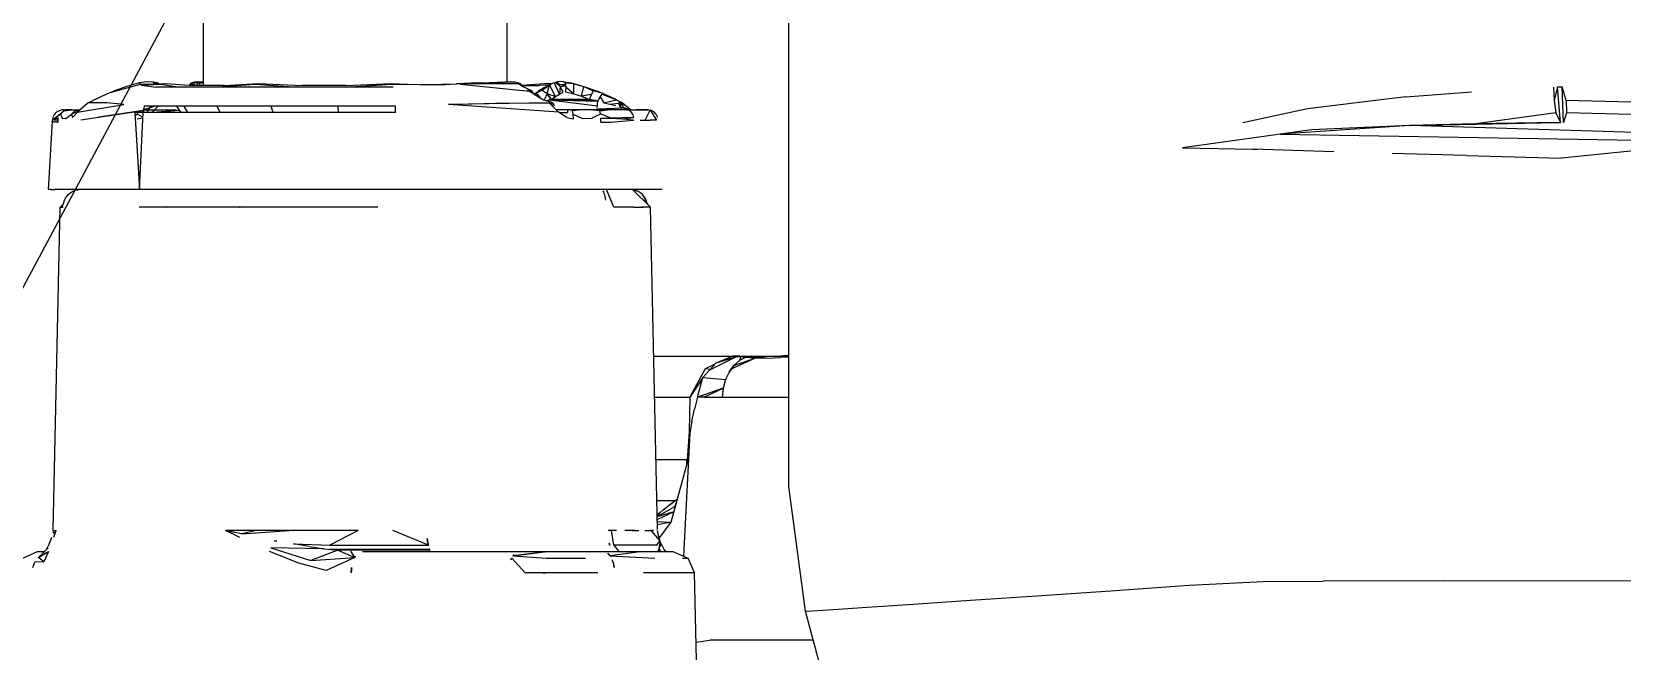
# Model space of a CAD drawing. Header units: millimetres. Extents: x -57554 to 16546, y 2142 to 98430.
# Drawn here: x -45902.6 to -45682.9, y 25183.7 to 25269.2 of the extents above; entities that cross this region are included whole.
import ezdxf

# ---------------------------------------------------------------- set-up
doc = ezdxf.new("R2010")
doc.units = ezdxf.units.MM
doc.layers.add('S-Z2-A_TEXTUAL_ANNOTATION', color=7, linetype='Continuous')

msp = doc.modelspace()

# ---------------------------------------------------------------- linework, layer by layer
at = {"color": 2, "linetype": 'Continuous'}
for p, q in [((-45798.02, 25254.65), (-45798.02, 25308.24)), ((-45878.9, 25261.81), (-45878.9, 25299.45)), ((-45836.94, 25262.33), (-45836.94, 25299.45)), ((-45891.79, 25260.82), (-45887.6, 25262)), ((-45889.47, 25261.67), (-45890.84, 25261.2)), ((-45887.77, 25262.17), (-45889.47, 25261.67)), ((-45886.7, 25262.33), (-45887.77, 25262.17)), ((-45887.6, 25262), (-45887.77, 25262.17)), ((-45887.61, 25262), (-45887.77, 25262.17)), ((-45887.61, 25262), (-45884.05, 25262.09)), ((-45887.61, 25262), (-45887.44, 25261.83)), ((-45887.44, 25261.83), (-45887.6, 25262)), ((-45887.44, 25261.83), (-45884.83, 25262)), ((-45887.44, 25261.83), (-45885.5, 25261.57)), ((-45886.7, 25262.33), (-45886.24, 25262.37)), ((-45886.24, 25262.37), (-45885.79, 25262.3)), ((-45885.79, 25262.3), (-45885.36, 25262.13)), ((-45885.74, 25262.05), (-45885.79, 25262.3)), ((-45885.75, 25262.08), (-45885.36, 25262.13)), ((-45885.36, 25262.13), (-45885.75, 25262.08)), ((-45885.5, 25262.19), (-45885.4, 25262.21)), ((-45852.69, 25261.57), (-45885.5, 25261.57)), ((-45885.09, 25262.06), (-45885.4, 25262.21)), ((-45885.4, 25262.21), (-45885.36, 25262.13)), ((-45884.83, 25262), (-45882.14, 25261.57)), ((-45884.05, 25262.09), (-45880.22, 25261.81)), ((-45880.65, 25262.11), (-45880.87, 25261.86)), ((-45880.01, 25262.33), (-45880.65, 25262.11)), ((-45880.65, 25262.11), (-45880.45, 25262.04)), ((-45880.63, 25261.84), (-45880.45, 25262.04)), ((-45880.55, 25261.84), (-45880.08, 25262.13)), ((-45880.45, 25262.04), (-45880.21, 25262.05)), ((-45880.45, 25262.04), (-45880.22, 25262.04)), ((-45876.03, 25261.81), (-45880.22, 25261.81)), ((-45879.58, 25262.21), (-45880.08, 25262.13)), ((-45880.01, 25262.33), (-45879.73, 25262.37)), ((-45879.97, 25261.81), (-45879.58, 25262.21)), ((-45879.73, 25262.37), (-45878.9, 25262.33)), ((-45879.73, 25262.37), (-45879.45, 25262.3)), ((-45879.58, 25262.21), (-45879.2, 25262.13)), ((-45879.3, 25262.21), (-45879.58, 25262.21)), ((-45879.58, 25262.21), (-45879.41, 25261.91)), ((-45879.3, 25262.21), (-45879.45, 25262.3)), ((-45879.45, 25262.3), (-45879.3, 25262.2)), ((-45879.45, 25262.3), (-45878.9, 25262.28)), ((-45879.41, 25261.91), (-45879.37, 25261.81)), ((-45878.9, 25262.2), (-45879.3, 25262.21)), ((-45879.3, 25262.21), (-45879.2, 25262.13)), ((-45879.3, 25262.21), (-45878.9, 25262.2)), ((-45877.6, 25261.57), (-45871.75, 25262)), ((-45876.03, 25261.81), (-45871.35, 25262.09)), ((-45871.75, 25262), (-45865.91, 25261.57)), ((-45871.35, 25262.09), (-45865.28, 25261.81)), ((-45859.22, 25261.81), (-45865.28, 25261.81)), ((-45859.34, 25261.57), (-45852.82, 25262)), ((-45859.22, 25261.81), (-45852.97, 25262.09)), ((-45852.97, 25262.09), (-45850.64, 25261.97)), ((-45852.82, 25262), (-45845.49, 25261.88)), ((-45848.92, 25261.94), (-45846, 25262)), ((-45846, 25262), (-45843.89, 25262.05)), ((-45840.95, 25262.15), (-45845.49, 25261.88)), ((-45843.89, 25262.05), (-45836.11, 25262.37)), ((-45840.95, 25262.15), (-45843.89, 25262.05)), ((-45835.39, 25262.05), (-45843.44, 25262)), ((-45843.44, 25262), (-45833.86, 25261.01)), ((-45840.95, 25262.15), (-45835.83, 25262.33)), ((-45835.39, 25262.05), (-45840.95, 25262.15)), ((-45836.11, 25262.37), (-45835.83, 25262.33)), ((-45835.83, 25262.33), (-45835.2, 25262.11)), ((-45835.39, 25262.05), (-45835.2, 25262.11)), ((-45834.83, 25261.67), (-45835.39, 25262.05)), ((-45835.2, 25262.11), (-45834.8, 25261.67)), ((-45834.97, 25261.86), (-45831.79, 25262.09)), ((-45834.93, 25261.81), (-45832.53, 25261.81)), ((-45833.55, 25261.05), (-45834.83, 25261.67)), ((-45832.55, 25261.1), (-45831.78, 25261.53)), ((-45831.14, 25261.87), (-45832.53, 25261.81)), ((-45831.78, 25261.53), (-45832.49, 25261.09)), ((-45832.1, 25261.14), (-45831.08, 25261.91)), ((-45831.79, 25262.09), (-45830.75, 25262.06)), ((-45831.78, 25261.53), (-45831.08, 25261.91)), ((-45831.42, 25260.71), (-45831.08, 25261.91)), ((-45831.08, 25261.91), (-45830.44, 25262.21)), ((-45830.27, 25260.27), (-45831.08, 25261.91)), ((-45830.44, 25262.21), (-45830.12, 25262.13)), ((-45829.71, 25260.61), (-45830.44, 25262.21)), ((-45830.34, 25262.19), (-45830.06, 25262.3)), ((-45830.12, 25262.13), (-45829.64, 25261.66)), ((-45830.07, 25262.08), (-45829.74, 25262.04)), ((-45830.07, 25262.08), (-45829.96, 25262.07)), ((-45829.6, 25262.37), (-45830.06, 25262.3)), ((-45830.06, 25262.3), (-45829.74, 25262.04)), ((-45829.96, 25262.07), (-45829.74, 25262.04)), ((-45829.91, 25261.92), (-45829.74, 25262.04)), ((-45829.9, 25261.93), (-45828.93, 25261.97)), ((-45829.9, 25261.93), (-45828.91, 25261.86)), ((-45829.64, 25261.66), (-45829.71, 25260.61)), ((-45829.64, 25261.66), (-45828.89, 25261.76)), ((-45829.21, 25260.89), (-45829.64, 25261.66)), ((-45829.15, 25262.33), (-45829.6, 25262.37)), ((-45829.15, 25262.33), (-45828.08, 25262.17)), ((-45828.95, 25262.11), (-45829.15, 25262.33)), ((-45828.95, 25262.11), (-45828.86, 25261.61)), ((-45827.74, 25262.04), (-45828.95, 25262.11)), ((-45828.86, 25261.61), (-45828.89, 25260.94)), ((-45828.86, 25261.61), (-45827.75, 25260.67)), ((-45828.08, 25262.17), (-45826.37, 25261.67)), ((-45827.75, 25260.67), (-45827.74, 25262.04)), ((-45827.74, 25262.04), (-45826.37, 25261.67)), ((-45826.66, 25260.32), (-45826.37, 25261.67)), ((-45826.37, 25261.67), (-45825, 25261.2)), ((-45826.37, 25261.67), (-45825.08, 25261.05)), ((-45692.41, 25261.57), (-45692.29, 25259.71)), ((-45691.82, 25261.61), (-45692.29, 25259.71)), ((-45691.41, 25256.69), (-45691.82, 25261.61)), ((-45691.82, 25261.61), (-45691.21, 25261.61)), ((-45690.63, 25259.71), (-45691.21, 25261.61)), ((-45690.99, 25256.68), (-45691.21, 25261.61)), ((-45894.85, 25259.39), (-45896.32, 25258.13)), ((-45896.32, 25258.13), (-45889.91, 25259.16)), ((-45894.85, 25259.39), (-45893.99, 25259.81)), ((-45892.27, 25259.39), (-45894.85, 25259.39)), ((-45893.99, 25259.81), (-45893.12, 25260.22)), ((-45893.12, 25260.22), (-45892.23, 25260.63)), ((-45889.91, 25259.16), (-45892.27, 25259.39)), ((-45892.23, 25260.63), (-45891.79, 25260.82)), ((-45891.79, 25260.82), (-45891.33, 25261.01)), ((-45890.84, 25261.2), (-45891.33, 25261.01)), ((-45831.16, 25259.39), (-45845.07, 25259.16)), ((-45845.07, 25259.16), (-45838.55, 25259.38)), ((-45829.85, 25258.13), (-45845.07, 25259.16)), ((-45838.55, 25259.38), (-45831.16, 25259.39)), ((-45834.14, 25261.2), (-45833.55, 25261.05)), ((-45834.14, 25261.2), (-45833.86, 25261.01)), ((-45833.86, 25261.01), (-45833.57, 25260.82)), ((-45833.57, 25260.82), (-45833.27, 25260.63)), ((-45833.23, 25260.62), (-45833.55, 25261.05)), ((-45833.27, 25260.63), (-45832.78, 25260.59)), ((-45833.27, 25260.63), (-45832.61, 25260.22)), ((-45833.21, 25260.64), (-45832.62, 25260.98)), ((-45832.1, 25261.14), (-45833.15, 25260.62)), ((-45832.32, 25260.05), (-45832.78, 25260.59)), ((-45832.78, 25260.59), (-45832.47, 25260.22)), ((-45832.61, 25260.22), (-45832.78, 25260.59)), ((-45832.62, 25260.98), (-45832.1, 25261.14)), ((-45832.62, 25260.98), (-45832.55, 25261.1)), ((-45832.62, 25260.98), (-45832.49, 25261.09)), ((-45832.61, 25260.22), (-45831.92, 25259.81)), ((-45832.49, 25261.09), (-45832.55, 25261.1)), ((-45832.49, 25261.09), (-45832.1, 25261.14)), ((-45832.33, 25260.06), (-45832.47, 25260.22)), ((-45832.1, 25261.14), (-45831.42, 25260.71)), ((-45831.92, 25259.81), (-45830.83, 25259.5)), ((-45831.42, 25260.71), (-45831.82, 25259.78)), ((-45831.53, 25259.7), (-45830.88, 25259.88)), ((-45831.53, 25259.7), (-45831.14, 25259.81)), ((-45830.88, 25259.88), (-45831.42, 25260.71)), ((-45831.42, 25260.71), (-45830.88, 25259.88)), ((-45831.42, 25260.71), (-45830.27, 25260.27)), ((-45830.83, 25259.5), (-45831.16, 25259.39)), ((-45829.85, 25258.13), (-45831.16, 25259.39)), ((-45830.88, 25259.88), (-45831.14, 25259.81)), ((-45831.14, 25259.81), (-45829.23, 25259.88)), ((-45825.1, 25259.8), (-45831.14, 25259.81)), ((-45831.14, 25259.81), (-45824.44, 25259.63)), ((-45831.14, 25259.81), (-45824.48, 25259.01)), ((-45830.59, 25259.37), (-45831.03, 25259.26)), ((-45830.47, 25259.04), (-45830.93, 25259.17)), ((-45830.88, 25259.88), (-45830.27, 25260.27)), ((-45825.56, 25259.88), (-45830.88, 25259.88)), ((-45830.83, 25259.5), (-45830.59, 25259.37)), ((-45830.59, 25259.37), (-45830.47, 25259.04)), ((-45830.27, 25260.27), (-45829.71, 25260.61)), ((-45829.71, 25260.61), (-45829.21, 25260.89)), ((-45828.89, 25260.94), (-45827.75, 25260.67)), ((-45827.75, 25260.67), (-45826.66, 25260.32)), ((-45827.43, 25259.88), (-45825.1, 25259.8)), ((-45825.29, 25260.57), (-45826.66, 25260.32)), ((-45826.66, 25260.32), (-45825.56, 25259.88)), ((-45825.56, 25259.88), (-45825.29, 25260.57)), ((-45825.1, 25259.8), (-45825.56, 25259.88)), ((-45825.47, 25259.88), (-45825.56, 25259.88)), ((-45825.1, 25259.8), (-45825.47, 25259.88)), ((-45825.08, 25261.05), (-45825.29, 25260.57)), ((-45824.76, 25259.72), (-45825.1, 25259.8)), ((-45825, 25261.2), (-45825.08, 25261.05)), ((-45825.06, 25261.1), (-45824.06, 25260.82)), ((-45825, 25261.2), (-45824.52, 25261.01)), ((-45824.44, 25259.63), (-45824.76, 25259.72)), ((-45824.06, 25260.82), (-45824.52, 25261.01)), ((-45824.48, 25259.01), (-45824.45, 25259.3)), ((-45824.45, 25259.3), (-45824.44, 25259.61)), ((-45824.43, 25259.63), (-45824.11, 25260.22)), ((-45824.11, 25260.22), (-45823.81, 25260.59)), ((-45824.11, 25260.22), (-45823.58, 25259.42)), ((-45823.62, 25260.63), (-45824.06, 25260.82)), ((-45823.62, 25260.63), (-45823.81, 25260.59)), ((-45823.81, 25260.59), (-45821.85, 25259.81)), ((-45822.72, 25260.22), (-45823.62, 25260.63)), ((-45823.58, 25259.42), (-45821.85, 25259.81)), ((-45823.58, 25259.42), (-45822.75, 25259.23)), ((-45822.75, 25259.23), (-45821.56, 25259.37)), ((-45822.75, 25259.23), (-45821.91, 25259.04)), ((-45821.85, 25259.81), (-45822.72, 25260.22)), ((-45821.85, 25259.81), (-45821.23, 25259.5)), ((-45821.23, 25259.5), (-45821.56, 25259.37)), ((-45821.56, 25259.37), (-45821.33, 25258.87)), ((-45821.33, 25258.87), (-45821.23, 25259.5)), ((-45821.33, 25258.87), (-45821, 25259.39)), ((-45821, 25259.39), (-45821.23, 25259.5)), ((-45821.22, 25259.5), (-45821, 25259.39)), ((-45821, 25259.39), (-45819.92, 25258.47)), ((-45820.88, 25258.71), (-45821, 25259.39)), ((-45712.79, 25260.23), (-45726.38, 25258.57)), ((-45712.79, 25260.23), (-45703.71, 25260.95)), ((-45692.29, 25259.71), (-45692.08, 25258.01)), ((-45674.55, 25259.31), (-45690.63, 25259.71)), ((-45690.63, 25259.71), (-45690.61, 25258.01)), ((-45900.3, 25247.45), (-45899.77, 25256.86)), ((-45899.77, 25256.86), (-45899.76, 25256.97)), ((-45899.51, 25256.76), (-45899.77, 25256.86)), ((-45899.76, 25256.97), (-45899.75, 25257.03)), ((-45899.74, 25257.21), (-45899.75, 25257.03)), ((-45899.4, 25257.3), (-45899.74, 25257.21)), ((-45899.68, 25257.4), (-45899.61, 25257.58)), ((-45899.61, 25257.58), (-45899.52, 25257.75)), ((-45899.54, 25257.03), (-45899.36, 25257.3)), ((-45899.18, 25257.03), (-45899.54, 25257.03)), ((-45899.52, 25257.75), (-45899.41, 25257.9)), ((-45899.41, 25257.9), (-45899.28, 25258.04)), ((-45899.4, 25257.3), (-45898.18, 25258.31)), ((-45898.65, 25257.9), (-45899.4, 25257.3)), ((-45899.4, 25257.3), (-45898.92, 25257.31)), ((-45899.28, 25258.04), (-45899.14, 25258.16)), ((-45898.97, 25257.03), (-45899.18, 25257.03)), ((-45899.14, 25258.16), (-45898.98, 25258.27)), ((-45898.99, 25256.75), (-45898.98, 25256.94)), ((-45898.98, 25258.27), (-45898.81, 25258.35)), ((-45898.98, 25256.94), (-45898.96, 25257.13)), ((-45898.96, 25257.13), (-45898.92, 25257.31)), ((-45898.81, 25258.35), (-45898.63, 25258.41)), ((-45898.18, 25258.31), (-45898.65, 25257.9)), ((-45898.65, 25257.9), (-45898.41, 25257.27)), ((-45898.45, 25258.44), (-45898.63, 25258.41)), ((-45898.27, 25258.45), (-45898.45, 25258.44)), ((-45898.41, 25257.27), (-45897.91, 25257.23)), ((-45898.27, 25258.45), (-45898, 25258.45)), ((-45898.18, 25258.31), (-45898, 25258.45)), ((-45898.18, 25258.31), (-45897.07, 25258.45)), ((-45897.59, 25258.45), (-45898, 25258.45)), ((-45897.91, 25257.23), (-45897.15, 25257.84)), ((-45897.07, 25258.45), (-45897.59, 25258.45)), ((-45897.15, 25257.84), (-45896.66, 25258.29)), ((-45896.16, 25258.26), (-45897.15, 25257.84)), ((-45897.15, 25257.84), (-45896.99, 25257.37)), ((-45897.07, 25258.45), (-45896.56, 25258.45)), ((-45896.99, 25257.37), (-45896.32, 25258.13)), ((-45896.66, 25258.29), (-45896.56, 25258.45)), ((-45896.66, 25258.29), (-45895.96, 25258.43)), ((-45896.56, 25258.45), (-45896.04, 25258.45)), ((-45896.04, 25258.45), (-45895.92, 25258.47)), ((-45895.83, 25257.07), (-45887.21, 25258.37)), ((-45895.83, 25257.07), (-45893.35, 25257.45)), ((-45887.21, 25258.37), (-45893.35, 25257.45)), ((-45852.36, 25258.08), (-45888.4, 25258.08)), ((-45888.4, 25258.08), (-45887.75, 25247.45)), ((-45888.38, 25257.66), (-45888.01, 25257.84)), ((-45888.05, 25257.19), (-45887.28, 25257.34)), ((-45888.01, 25257.84), (-45887.95, 25258.08)), ((-45888.01, 25257.84), (-45887.27, 25257.44)), ((-45887.75, 25247.45), (-45887.24, 25258.08)), ((-45887.24, 25258.08), (-45887.21, 25258.37)), ((-45887.16, 25258.66), (-45887.21, 25258.37)), ((-45886.71, 25258.45), (-45887.2, 25258.45)), ((-45887.2, 25258.45), (-45882.63, 25258.45)), ((-45887.09, 25258.93), (-45887.16, 25258.66)), ((-45887.15, 25258.51), (-45886.36, 25258.71)), ((-45887.14, 25258.08), (-45887.15, 25258.51)), ((-45852.39, 25258.93), (-45887.09, 25258.93)), ((-45886.36, 25258.71), (-45886.72, 25258.08)), ((-45885.99, 25258.93), (-45886.36, 25258.71)), ((-45886.36, 25258.71), (-45885.68, 25258.93)), ((-45886, 25258.13), (-45886.06, 25258.08)), ((-45885.16, 25258.93), (-45886, 25258.13)), ((-45886, 25258.13), (-45882.2, 25258.39)), ((-45882, 25258.08), (-45882.56, 25258.93)), ((-45881.05, 25258.08), (-45881.59, 25258.93)), ((-45876.59, 25258.08), (-45877.02, 25258.93)), ((-45869.28, 25258.08), (-45869.54, 25258.93)), ((-45860.24, 25258.08), (-45860.29, 25258.93)), ((-45852.38, 25258.66), (-45852.39, 25258.93)), ((-45852.37, 25258.37), (-45852.38, 25258.66)), ((-45852.36, 25258.08), (-45852.37, 25258.37)), ((-45824.59, 25258.49), (-45830.19, 25258.45)), ((-45819.8, 25258.45), (-45830.19, 25258.45)), ((-45828.72, 25257.37), (-45829.85, 25258.13)), ((-45829.78, 25258.08), (-45828.6, 25258.08)), ((-45828.72, 25257.37), (-45827.79, 25257.19)), ((-45828.65, 25258.46), (-45828.63, 25258.37)), ((-45828.63, 25258.37), (-45828.6, 25258.08)), ((-45827.93, 25258.29), (-45828.06, 25258.45)), ((-45826.79, 25258.45), (-45827.93, 25258.29)), ((-45827.84, 25257.84), (-45827.93, 25258.29)), ((-45827.79, 25257.19), (-45827.84, 25257.84)), ((-45827.84, 25257.84), (-45826.53, 25257.23)), ((-45826.94, 25258.45), (-45824.59, 25258.49)), ((-45826.53, 25257.23), (-45825.26, 25257.27)), ((-45824.14, 25258.31), (-45825.53, 25258.45)), ((-45825.26, 25257.27), (-45824.04, 25257.9)), ((-45824.55, 25258.6), (-45820.88, 25258.71)), ((-45824.51, 25258.78), (-45824.48, 25259.01)), ((-45824.14, 25258.31), (-45823.07, 25258.45)), ((-45824.04, 25257.9), (-45824.14, 25258.31)), ((-45822.61, 25257.3), (-45824.04, 25257.9)), ((-45823.99, 25257.31), (-45822.61, 25257.3)), ((-45823.99, 25257.13), (-45823.99, 25257.31)), ((-45823.99, 25256.94), (-45823.99, 25257.13)), ((-45823.99, 25256.75), (-45823.99, 25256.94)), ((-45822.64, 25256.76), (-45821.11, 25256.86)), ((-45819.49, 25257.4), (-45822.61, 25257.3)), ((-45822.61, 25257.3), (-45821.01, 25257.21)), ((-45821.33, 25258.87), (-45820.88, 25258.71)), ((-45821.11, 25256.86), (-45819.54, 25257.03)), ((-45821.01, 25257.21), (-45819.49, 25257.4)), ((-45821.01, 25257.21), (-45819.54, 25257.04)), ((-45820.2, 25258.54), (-45820.88, 25258.71)), ((-45820.88, 25258.71), (-45820.25, 25258.51)), ((-45820.88, 25258.71), (-45820.54, 25258.59)), ((-45820.54, 25258.59), (-45820.25, 25258.51)), ((-45820.41, 25258.45), (-45819.67, 25258.45)), ((-45820.25, 25258.51), (-45819.8, 25258.45)), ((-45820.25, 25258.51), (-45820.01, 25258.47)), ((-45820.05, 25258.35), (-45819.94, 25258.27)), ((-45819.94, 25258.27), (-45819.84, 25258.16)), ((-45819.84, 25258.16), (-45819.75, 25258.04)), ((-45819.75, 25258.04), (-45819.66, 25257.9)), ((-45819.67, 25258.45), (-45819.03, 25258.45)), ((-45819.67, 25258.45), (-45819.1, 25258.45)), ((-45819.66, 25257.9), (-45819.59, 25257.75)), ((-45819.59, 25257.75), (-45819.53, 25257.58)), ((-45819.54, 25257.03), (-45819.44, 25257.03)), ((-45819.53, 25257.58), (-45819.49, 25257.4)), ((-45819.1, 25258.45), (-45817.21, 25258.41)), ((-45819.03, 25258.45), (-45819.1, 25258.45)), ((-45818.49, 25258.45), (-45819.03, 25258.45)), ((-45818.57, 25257.03), (-45817.89, 25257.03)), ((-45818.57, 25257.03), (-45817.81, 25257.03)), ((-45818.07, 25258.45), (-45818.49, 25258.45)), ((-45818.07, 25258.45), (-45817.76, 25258.45)), ((-45817.4, 25258.44), (-45818.07, 25258.45)), ((-45817.89, 25257.03), (-45817.21, 25258.41)), ((-45817.81, 25257.03), (-45817.89, 25257.03)), ((-45817.81, 25257.03), (-45817.17, 25257.03)), ((-45817.76, 25258.45), (-45817.59, 25258.45)), ((-45817.4, 25258.44), (-45817.21, 25258.41)), ((-45817.03, 25258.35), (-45817.21, 25258.41)), ((-45817.21, 25258.41), (-45816.31, 25257.03)), ((-45816.67, 25257.03), (-45817.17, 25257.03)), ((-45816.86, 25258.27), (-45817.03, 25258.35)), ((-45816.71, 25258.16), (-45816.86, 25258.27)), ((-45816.56, 25258.04), (-45816.71, 25258.16)), ((-45816.31, 25257.03), (-45816.67, 25257.03)), ((-45816.43, 25257.9), (-45816.56, 25258.04)), ((-45816.32, 25257.75), (-45816.43, 25257.9)), ((-45816.23, 25257.58), (-45816.32, 25257.75)), ((-45816.17, 25257.4), (-45816.23, 25257.58)), ((-45726.38, 25258.57), (-45735.29, 25256.64)), ((-45692.08, 25258.01), (-45703.14, 25256.53)), ((-45692.08, 25258.01), (-45691.41, 25256.69)), ((-45690.61, 25258.01), (-45690.99, 25256.68)), ((-45674.53, 25257.61), (-45690.61, 25258.01)), ((-45899.05, 25256.75), (-45899.51, 25256.76)), ((-45899.05, 25256.75), (-45898.99, 25256.75)), ((-45823.99, 25256.75), (-45822.64, 25256.76)), ((-45798.02, 25206.44), (-45798.02, 25254.65)), ((-45725.81, 25255.66), (-45743.64, 25253.21)), ((-45712.22, 25256.29), (-45730.15, 25255.07)), ((-45730.15, 25255.07), (-45674.48, 25254.14)), ((-45712.22, 25256.29), (-45725.81, 25255.66)), ((-45712.22, 25256.29), (-45691.83, 25256.68)), ((-45703.14, 25256.53), (-45712.22, 25256.29)), ((-45674.48, 25255.1), (-45712.22, 25256.29)), ((-45691.83, 25256.68), (-45703.14, 25256.53)), ((-45691.83, 25256.68), (-45691.41, 25256.69)), ((-45743.64, 25253.21), (-45733.94, 25253)), ((-45733.94, 25253), (-45733.25, 25252.97)), ((-45722.73, 25252.66), (-45733.94, 25253)), ((-45704.41, 25252.13), (-45714.69, 25252.43)), ((-45674.47, 25253.5), (-45691.27, 25251.76)), ((-45704.41, 25252.13), (-45691.27, 25251.76)), ((-45900.24, 25247.45), (-45900.3, 25247.45)), ((-45899.95, 25247.45), (-45900.24, 25247.45)), ((-45899.95, 25247.45), (-45899.44, 25247.45)), ((-45815.54, 25247.45), (-45899.44, 25247.45)), ((-45898.21, 25245.64), (-45898.1, 25245.95)), ((-45898.1, 25245.95), (-45897.96, 25246.24)), ((-45897.96, 25246.24), (-45897.79, 25246.5)), ((-45897.79, 25246.5), (-45897.58, 25246.74)), ((-45897.58, 25246.74), (-45897.35, 25246.95)), ((-45897.35, 25246.95), (-45897.09, 25247.13)), ((-45897.09, 25247.13), (-45896.82, 25247.27)), ((-45896.82, 25247.27), (-45896.53, 25247.37)), ((-45896.22, 25247.43), (-45896.53, 25247.37)), ((-45896.38, 25247.37), (-45896.09, 25247.43)), ((-45896, 25247.45), (-45896.22, 25247.43)), ((-45823.73, 25247.27), (-45823.65, 25247.13)), ((-45823.65, 25247.13), (-45823.57, 25246.95)), ((-45823.57, 25246.95), (-45823.5, 25246.74)), ((-45823.5, 25246.74), (-45823.44, 25246.5)), ((-45823.44, 25246.5), (-45823.39, 25246.24)), ((-45823.39, 25246.24), (-45823.35, 25245.95)), ((-45822.22, 25245.01), (-45823.24, 25247.45)), ((-45817.15, 25245.01), (-45819.65, 25247.45)), ((-45819.62, 25247.43), (-45819.32, 25247.37)), ((-45819.59, 25247.4), (-45819.03, 25247.27)), ((-45819.03, 25247.27), (-45819.32, 25247.37)), ((-45818.75, 25247.13), (-45819.03, 25247.27)), ((-45818.49, 25246.95), (-45818.75, 25247.13)), ((-45818.26, 25246.74), (-45818.49, 25246.95)), ((-45818.05, 25246.5), (-45818.26, 25246.74)), ((-45817.62, 25245.47), (-45818.05, 25246.5)), ((-45817.88, 25246.24), (-45818.05, 25246.5)), ((-45817.74, 25245.95), (-45817.88, 25246.24)), ((-45817.64, 25245.64), (-45817.74, 25245.95)), ((-45899.68, 25200.39), (-45898.7, 25245.01)), ((-45898.7, 25245.01), (-45898.28, 25245.41)), ((-45898.7, 25245.01), (-45898.57, 25245.01)), ((-45898.57, 25245.01), (-45898.32, 25245.01)), ((-45898.57, 25245.01), (-45898.42, 25245.01)), ((-45898.42, 25245.01), (-45898.21, 25245.64)), ((-45898.42, 25245.01), (-45898.3, 25245.01)), ((-45854.81, 25245.01), (-45887.77, 25245.01)), ((-45884.12, 25245.01), (-45884.07, 25245.01)), ((-45873.91, 25245.01), (-45873.81, 25245.01)), ((-45821.22, 25245.01), (-45822.22, 25245.01)), ((-45820.29, 25245.01), (-45821.22, 25245.01)), ((-45819.46, 25245.01), (-45820.29, 25245.01)), ((-45819.46, 25245.01), (-45818.74, 25245.01)), ((-45818.74, 25245.01), (-45818.14, 25245.01)), ((-45818.74, 25245.01), (-45818.35, 25245.01)), ((-45818.14, 25245.01), (-45818.35, 25245.01)), ((-45817.68, 25245.01), (-45818.14, 25245.01)), ((-45817.35, 25245.01), (-45817.68, 25245.01)), ((-45817.56, 25245.41), (-45817.64, 25245.64)), ((-45817.18, 25245.01), (-45817.35, 25245.01)), ((-45816.17, 25200.5), (-45817.15, 25245.01)), ((-45816.7, 25224.45), (-45798.02, 25224.45)), ((-45805.2, 25224.4), (-45808.98, 25222.49)), ((-45808.07, 25223.51), (-45805.81, 25224.45)), ((-45808.07, 25223.51), (-45805.2, 25224.4)), ((-45805.97, 25222.67), (-45802.73, 25224.15)), ((-45805.81, 25224.45), (-45805.57, 25224.43)), ((-45805.8, 25224.45), (-45805.61, 25224.45)), ((-45805.6, 25224.45), (-45805.8, 25224.45)), ((-45805.63, 25223.14), (-45802.73, 25224.15)), ((-45805.16, 25224.45), (-45805.6, 25224.45)), ((-45805.2, 25224.4), (-45805.57, 25224.43)), ((-45805.2, 25224.4), (-45804.77, 25224.35)), ((-45804.68, 25224.34), (-45805.2, 25224.4)), ((-45805.16, 25224.45), (-45804.49, 25224.43)), ((-45804.76, 25224.44), (-45805.16, 25224.45)), ((-45804.68, 25224.34), (-45804.86, 25223.82)), ((-45804.01, 25224.26), (-45804.86, 25223.82)), ((-45804.77, 25224.35), (-45804.68, 25224.34)), ((-45804.76, 25224.44), (-45804.49, 25224.43)), ((-45804.01, 25224.26), (-45804.68, 25224.34)), ((-45804.49, 25224.43), (-45803.62, 25224.4)), ((-45802.73, 25224.15), (-45804.01, 25224.26)), ((-45803.62, 25224.4), (-45802.6, 25224.36)), ((-45803.62, 25224.4), (-45802.6, 25224.36)), ((-45801.09, 25224.14), (-45802.73, 25224.15)), ((-45802.6, 25224.36), (-45801.46, 25224.35)), ((-45800.15, 25224.38), (-45801.46, 25224.35)), ((-45801.09, 25224.14), (-45799.22, 25224.23)), ((-45798.68, 25224.43), (-45800.15, 25224.38)), ((-45799.63, 25224.45), (-45798.78, 25224.52)), ((-45798.02, 25224.32), (-45799.22, 25224.23)), ((-45798.78, 25224.52), (-45798.22, 25224.57)), ((-45798.75, 25224.52), (-45798.02, 25224.52)), ((-45798.75, 25224.52), (-45798.02, 25224.52)), ((-45798.02, 25224.44), (-45798.68, 25224.43)), ((-45798.22, 25224.57), (-45798.02, 25224.58)), ((-45798.22, 25224.57), (-45798.02, 25224.57)), ((-45811.64, 25218.83), (-45809.55, 25222.75)), ((-45808.07, 25223.51), (-45809.89, 25221.48)), ((-45809.55, 25222.75), (-45808.2, 25223.37)), ((-45809.55, 25222.75), (-45808.86, 25222.63)), ((-45806.28, 25222.25), (-45806.78, 25221.2)), ((-45805.97, 25222.67), (-45806.28, 25222.25)), ((-45806.28, 25222.25), (-45806.04, 25222.59)), ((-45806.04, 25222.59), (-45805.63, 25223.14)), ((-45805.63, 25223.14), (-45805.97, 25222.67)), ((-45804.86, 25223.82), (-45805.63, 25223.14)), ((-45809.89, 25221.48), (-45811.64, 25218.83)), ((-45810.65, 25218.78), (-45809.89, 25221.48)), ((-45807.11, 25220.02), (-45810.65, 25218.78)), ((-45809.89, 25221.48), (-45806.78, 25221.2)), ((-45809.76, 25218.78), (-45807.11, 25220.02)), ((-45807.11, 25220.02), (-45807.25, 25218.77)), ((-45806.78, 25221.2), (-45807.11, 25220.02)), ((-45816.57, 25218.77), (-45811.64, 25218.77)), ((-45811.76, 25213.96), (-45811.64, 25218.83)), ((-45810.65, 25218.78), (-45811.08, 25217.1)), ((-45809.76, 25218.78), (-45810.65, 25218.78)), ((-45809.76, 25218.78), (-45808.62, 25218.78)), ((-45808.62, 25218.78), (-45807.25, 25218.77)), ((-45807.25, 25218.77), (-45798.02, 25218.77)), ((-45811.43, 25215.46), (-45811.72, 25213.87)), ((-45811.43, 25215.46), (-45811.08, 25217.1)), ((-45811.72, 25213.87), (-45812.57, 25196.82)), ((-45812.01, 25210.11), (-45811.76, 25213.96)), ((-45812.13, 25210.14), (-45816.38, 25210.14)), ((-45814.3, 25201.5), (-45811.93, 25210.14)), ((-45812.13, 25209.41), (-45812.13, 25210.14)), ((-45812.01, 25210.02), (-45812.13, 25210.14)), ((-45812.06, 25209.66), (-45812.01, 25210.11)), ((-45811.93, 25210.14), (-45812.01, 25210.11)), ((-45795.75, 25189.23), (-45798.02, 25206.44)), ((-45813.78, 25204.45), (-45816.25, 25204.45)), ((-45815.36, 25203.29), (-45813.42, 25204.72)), ((-45813.79, 25203.68), (-45813.58, 25204.13)), ((-45816.22, 25202.7), (-45816, 25202.7)), ((-45816.21, 25202.31), (-45813.79, 25203.68)), ((-45816.21, 25202.28), (-45813.89, 25202.99)), ((-45816.21, 25202.39), (-45815.87, 25202.81)), ((-45816, 25202.7), (-45816.21, 25202.4)), ((-45816.21, 25202.39), (-45815.96, 25202.69)), ((-45816.2, 25201.88), (-45813.89, 25202.99)), ((-45815.87, 25202.81), (-45816, 25202.7)), ((-45815.96, 25202.69), (-45815.87, 25202.81)), ((-45815.87, 25202.81), (-45815.36, 25203.29)), ((-45899.59, 25199.95), (-45899.68, 25200.39)), ((-45899.24, 25200.38), (-45899.59, 25199.95)), ((-45899.24, 25200.38), (-45899.59, 25199.95)), ((-45899.56, 25199.45), (-45899.24, 25200.39)), ((-45899.56, 25199.45), (-45899.24, 25200.38)), ((-45899.54, 25200.39), (-45899.26, 25200.39)), ((-45873.87, 25199.38), (-45875.86, 25200.39)), ((-45857.55, 25200.39), (-45875.86, 25200.39)), ((-45875.86, 25200.38), (-45874.44, 25200.09)), ((-45873.64, 25199.93), (-45875.83, 25200.37)), ((-45871.58, 25200.39), (-45873.64, 25199.93)), ((-45873.64, 25199.93), (-45867.04, 25200.39)), ((-45857.55, 25200.39), (-45861.43, 25198.33)), ((-45847.83, 25198.33), (-45852.76, 25200.39)), ((-45821.83, 25200.39), (-45823.01, 25200.39)), ((-45822.21, 25198.33), (-45822.51, 25200.39)), ((-45819.32, 25200.39), (-45820.7, 25200.39)), ((-45819.67, 25200.39), (-45818.74, 25200.39)), ((-45819.32, 25200.39), (-45818.74, 25200.39)), ((-45817.94, 25200.39), (-45817.27, 25200.39)), ((-45817.27, 25200.39), (-45816.75, 25200.39)), ((-45817.27, 25200.39), (-45817.1, 25200.39)), ((-45816.75, 25200.39), (-45817.1, 25200.39)), ((-45817.1, 25200.39), (-45815.85, 25198.92)), ((-45816.19, 25201.6), (-45814.3, 25201.5)), ((-45815.93, 25199.24), (-45816.19, 25200.39)), ((-45814.3, 25201.5), (-45816.18, 25201.13)), ((-45816.18, 25200.34), (-45816.16, 25200.39)), ((-45815.86, 25199.39), (-45814.3, 25201.5)), ((-45900.34, 25197.98), (-45901.45, 25196.85)), ((-45900.57, 25197.74), (-45900.24, 25198.48)), ((-45900.24, 25198.48), (-45899.85, 25199.47)), ((-45862.25, 25197.86), (-45869.59, 25197.97)), ((-45869.59, 25197.97), (-45864.06, 25196.25)), ((-45869.07, 25198.92), (-45869.03, 25199)), ((-45869.07, 25198.92), (-45868.76, 25198.95)), ((-45869.03, 25199), (-45868.76, 25198.95)), ((-45864.29, 25198.15), (-45866.46, 25198.52)), ((-45866.46, 25198.52), (-45861.43, 25198.33)), ((-45864.29, 25198.15), (-45862.25, 25197.86)), ((-45860.34, 25197.65), (-45864.06, 25196.25)), ((-45862.25, 25197.86), (-45860.34, 25197.65)), ((-45861.5, 25197.78), (-45847.65, 25197.84)), ((-45861.43, 25198.33), (-45847.83, 25198.33)), ((-45860.34, 25197.65), (-45847.55, 25197.68)), ((-45860.34, 25197.65), (-45858, 25196.64)), ((-45858, 25196.64), (-45858.56, 25197.52)), ((-45847.9, 25198.6), (-45848.01, 25199.26)), ((-45848.01, 25199.26), (-45847.96, 25198.92)), ((-45847.96, 25198.92), (-45847.9, 25198.6)), ((-45847.83, 25198.33), (-45847.9, 25198.6)), ((-45847.9, 25198.6), (-45847.82, 25198.31)), ((-45822.76, 25198.31), (-45822.83, 25198.6)), ((-45822.83, 25198.6), (-45822.77, 25198.33)), ((-45816.29, 25198.33), (-45822.21, 25198.33)), ((-45822.21, 25198.33), (-45821.52, 25197.45)), ((-45816.29, 25198.33), (-45815.85, 25198.92)), ((-45816.07, 25197.52), (-45816.01, 25197.67)), ((-45816.01, 25199.6), (-45815.86, 25199.39)), ((-45816.01, 25197.67), (-45815.94, 25197.91)), ((-45816.01, 25197.67), (-45815.78, 25197.45)), ((-45815.96, 25199.36), (-45815.86, 25199.39)), ((-45815.94, 25197.91), (-45815.61, 25198.48)), ((-45815.88, 25198.21), (-45815.94, 25197.91)), ((-45815.94, 25197.91), (-45815.93, 25198)), ((-45815.76, 25197.45), (-45815.94, 25197.91)), ((-45815.85, 25198.92), (-45815.93, 25199.24)), ((-45815.93, 25199.24), (-45815.85, 25198.95)), ((-45815.88, 25198.21), (-45815.93, 25198)), ((-45815.88, 25198.21), (-45815.84, 25198.53)), ((-45815.86, 25198.34), (-45815.88, 25198.21)), ((-45815.84, 25198.53), (-45815.86, 25198.34)), ((-45815.61, 25198.48), (-45815.85, 25198.92)), ((-45815.85, 25198.92), (-45815.84, 25198.53)), ((-45815.13, 25197.45), (-45815.61, 25198.48)), ((-45814.98, 25197.45), (-45815.27, 25197.74)), ((-45903.88, 25196.57), (-45901.81, 25197.45)), ((-45902.47, 25195.28), (-45902.18, 25195.99)), ((-45902.47, 25195.28), (-45902.35, 25195.65)), ((-45902.35, 25195.65), (-45902.18, 25195.99)), ((-45900.97, 25196.03), (-45902.18, 25195.99)), ((-45901.81, 25197.45), (-45901.73, 25197.45)), ((-45901.81, 25197.45), (-45900.99, 25197.45)), ((-45901.73, 25197.45), (-45900.99, 25197.45)), ((-45901.73, 25196.6), (-45901.45, 25196.85)), ((-45901.69, 25196.63), (-45901.73, 25196.6)), ((-45901.69, 25196.63), (-45900.3, 25197.45)), ((-45901.45, 25196.85), (-45901.69, 25196.63)), ((-45900.97, 25196.03), (-45901.69, 25196.63)), ((-45901.45, 25196.85), (-45900.3, 25197.45)), ((-45900.99, 25197.45), (-45900.86, 25197.45)), ((-45900.3, 25197.45), (-45900.97, 25196.03)), ((-45865.73, 25195.86), (-45869.79, 25197.45)), ((-45861.96, 25194.86), (-45865.73, 25195.86)), ((-45864.06, 25196.25), (-45858, 25196.64)), ((-45858, 25196.64), (-45861.96, 25194.86)), ((-45858.03, 25196.6), (-45857.88, 25196.85)), ((-45858.03, 25196.6), (-45858, 25196.64)), ((-45858, 25196.64), (-45857.88, 25196.85)), ((-45856.95, 25197.45), (-45814.04, 25197.45)), ((-45836.42, 25196.31), (-45836.29, 25196.6)), ((-45836.42, 25196.31), (-45836.3, 25196.57)), ((-45836.3, 25196.57), (-45834.46, 25194.52)), ((-45831.16, 25197.45), (-45836.14, 25196.85)), ((-45836.14, 25196.85), (-45831.44, 25197.45)), ((-45836.14, 25196.85), (-45835.98, 25197.06)), ((-45836.14, 25196.85), (-45831.52, 25196.57)), ((-45831.52, 25196.57), (-45826.14, 25196.57)), ((-45823.38, 25197.43), (-45826.62, 25197.45)), ((-45825.43, 25197.45), (-45823.38, 25197.43)), ((-45822.7, 25196.85), (-45823.02, 25197.23)), ((-45822.85, 25197.06), (-45823.02, 25197.23)), ((-45822.7, 25196.85), (-45822.85, 25197.06)), ((-45818.27, 25197.45), (-45822.7, 25196.85)), ((-45822.7, 25196.85), (-45816.54, 25196.57)), ((-45822.32, 25195.99), (-45822.43, 25196.31)), ((-45822.32, 25195.99), (-45822.17, 25195.28)), ((-45822.23, 25195.65), (-45822.32, 25195.99)), ((-45822.17, 25195.28), (-45822.23, 25195.65)), ((-45814.04, 25197.45), (-45811.96, 25196.57)), ((-45812.74, 25196.57), (-45811.96, 25196.57)), ((-45811.05, 25194.52), (-45811.96, 25196.57)), ((-45858.49, 25194.52), (-45858.43, 25195.28)), ((-45858.47, 25194.91), (-45858.49, 25194.52)), ((-45858.43, 25195.28), (-45858.47, 25194.91)), ((-45824.44, 25194.52), (-45834.46, 25194.52)), ((-45832, 25194.52), (-45831.66, 25194.52)), ((-45811.05, 25194.52), (-45818.1, 25194.52)), ((-45810.78, 25182.45), (-45811.05, 25194.52)), ((-45742.71, 25192.82), (-45732.5, 25193.35)), ((-45732.5, 25193.35), (-45724.23, 25193.36)), ((-45707.62, 25193.4), (-45724.23, 25193.36)), ((-45707.62, 25193.4), (-45674.42, 25193.49)), ((-45772.94, 25190.74), (-45763.77, 25191.36)), ((-45763.77, 25191.36), (-45753.6, 25192.06)), ((-45753.6, 25192.06), (-45742.71, 25192.82)), ((-45795.75, 25189.23), (-45794.78, 25189.29)), ((-45783.01, 25142.37), (-45795.75, 25189.23)), ((-45794.78, 25189.29), (-45791.92, 25189.48)), ((-45791.92, 25189.48), (-45787.23, 25189.78)), ((-45787.23, 25189.78), (-45780.84, 25190.21)), ((-45780.84, 25190.21), (-45772.94, 25190.74)), ((-45810.84, 25184.97), (-45808.93, 25185.25)), ((-45794.67, 25185.25), (-45808.93, 25185.25))]:
    msp.add_line(p, q, dxfattribs=at)
at = {"layer": 'S-Z2-A_TEXTUAL_ANNOTATION'}
msp.add_line((-45689.22, 25635.26), (-46012.77, 25030.29), dxfattribs=at)

doc.saveas('drawing.dxf')
